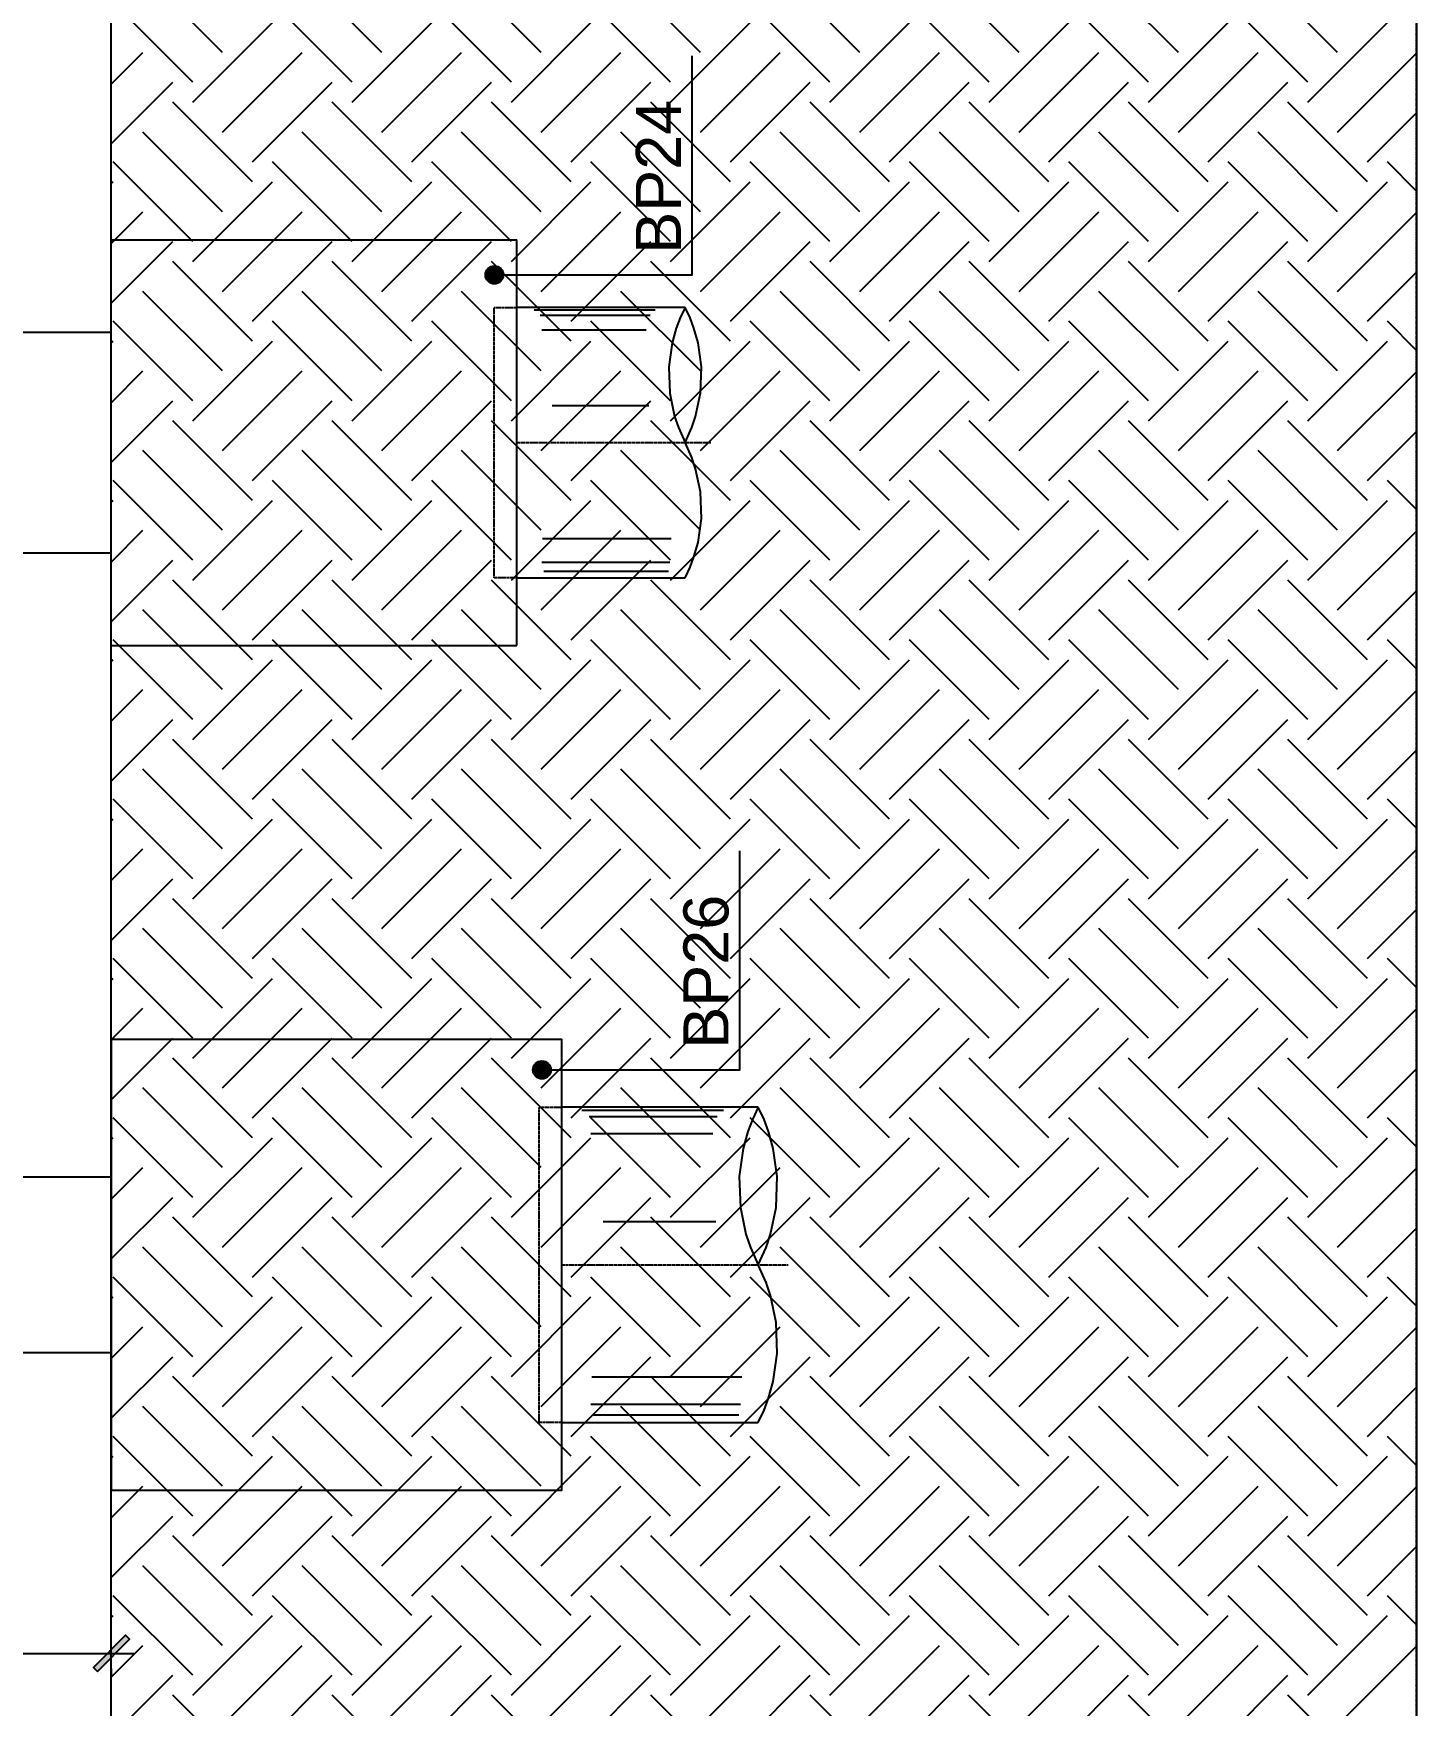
# Model space of a CAD drawing. Extents: x -1789 to 4156, y -3064 to 1391.
# Drawn here: x 1839.7 to 2146.7, y -366 to 5.1 of the extents above; entities that cross this region are included whole.
import ezdxf

# ---------------------------------------------------------------- set-up
doc = ezdxf.new("R2010")
doc.units = 0
doc.linetypes.add('ESTILO_TQS_0003', pattern=[0.92, 0.3, -0.15, 0.02, -0.15, 0.3])
doc.linetypes.add('ESTILO_TQS_0005', pattern=[0.4, 0.3, -0.1])
for name, color, linetype in [('1', 1, 'CONTINUOUS'), ('13', 35, 'CONTINUOUS'), ('2', 2, 'CONTINUOUS'), ('3', 3, 'CONTINUOUS')]:
    doc.layers.add(name, color=color, linetype=linetype)
doc.styles.add('TQS_ARIAL', font='arial.ttf')

msp = doc.modelspace()

# ---------------------------------------------------------------- linework, layer by layer
at = {"layer": '1', "linetype": 'Continuous'}
for p, q in [((1984.3047, -55.7196), (1946.93695, -55.7196)), ((1977.6873, -56.35385), (1950.7697, -56.35385)), ((1976.5188, -57.5479), (1952.1644, -57.5479)), ((1975.6425, -60.77965), (1952.47435, -60.77965)), ((1976.2267, -77.55545), (1954.79885, -77.5555)), ((1981.1925, -107.0767), (1952.6293, -107.07665)), ((1980.9004, -112.2981), (1952.47435, -112.2981)), ((1980.60825, -114.30635), (1952.93915, -114.30635)), ((1946.93695, -115.7196), (1984.3047, -115.7196)), ((2000.53265, -233.2196), (1956.93695, -233.2196)), ((1992.81235, -233.95955), (1961.4085, -233.95955)), ((1991.4491, -235.35265), (1963.03565, -235.35265)), ((1990.42675, -239.12295), (1963.39725, -239.12295)), ((1991.10835, -258.69475), (1966.10915, -258.69485)), ((1996.90175, -293.13625), (1963.578, -293.13615)), ((1996.56095, -299.22785), (1963.39725, -299.22785)), ((1956.93695, -303.2196), (2000.53265, -303.2196)), ((1996.22015, -301.5708), (1963.93955, -301.5708)), ((1771.93695, -354.4696), (1861.93695, -354.4696)), ((1856.93695, -357.79025), (1856.93695, -359.4696))]:
    msp.add_line(p, q, dxfattribs=at)
at = {"layer": '1', "linetype": 'ESTILO_TQS_0005'}
for p, q in [((1946.93695, -85.7196), (1990.01115, -85.7196)), ((1956.93695, -268.2196), (2007.1902, -268.2196))]:
    msp.add_line(p, q, dxfattribs=at)
at = {"layer": '1', "linetype": 'Continuous'}
for points in [[(1941.9725, -48.5056), (1985.88935, -48.5056), (1985.88935, 0.1225)], [(1984.30475, -55.7196), (1983.20405, -58.0664), (1982.3375, -60.3608), (1981.4436, -63.55945), (1980.69825, -68.89785), (1980.9001, -74.7705), (1981.9662, -79.89685), (1982.8065, -82.38445), (1984.30475, -85.7196)], [(1984.30465, -85.7196), (1985.80285, -82.38445), (1986.6432, -79.89685), (1987.7093, -74.7705), (1987.9111, -68.89785), (1987.1658, -63.55945), (1986.27185, -60.3608), (1985.40535, -58.0664), (1984.30465, -55.7196)], [(1984.3047, -115.7196), (1985.40535, -113.37285), (1986.2719, -111.0784), (1987.1658, -107.87975), (1987.91115, -102.5414), (1987.70935, -96.6687), (1986.64325, -91.54245), (1985.80285, -89.0548), (1984.3047, -85.71965)], [(1952.5164, -224.9393), (1996.43325, -224.9393), (1996.43325, -176.31125)], [(2000.5327, -233.2196), (1999.24855, -235.9575), (1998.2376, -238.6343), (1997.1947, -242.36605), (1996.32515, -248.59425), (1996.56065, -255.44565), (1997.8044, -261.42635), (1998.78475, -264.32855), (2000.5327, -268.2196)], [(2000.5326, -268.2196), (2002.28055, -264.32855), (2003.2609, -261.42635), (2004.5047, -255.44565), (2004.74015, -248.59425), (2003.8706, -242.36605), (2002.82765, -238.6343), (2001.81675, -235.9575), (2000.5326, -233.2196)], [(2000.53265, -303.2196), (2001.81675, -300.48175), (2002.82775, -297.8049), (2003.8706, -294.0731), (2004.7402, -287.845), (2004.5048, -280.99355), (2003.26095, -275.0129), (2002.28055, -272.1107), (2000.53265, -268.21965)], [(1853.8428, -358.44765), (1860.9881, -351.30235), (1860.1042, -350.41845), (1852.95895, -357.56375), (1853.8428, -358.44765)]]:
    msp.add_lwpolyline(points, dxfattribs=at)
at = {"layer": '1', "linetype": 'ESTILO_TQS_0005'}
for points in [[(1946.93695, -115.7196), (1941.93695, -115.7196), (1941.93695, -55.7196), (1946.93695, -55.7196)], [(1956.93695, -303.2196), (1951.93695, -303.2196), (1951.93695, -233.2196), (1956.93695, -233.2196)]]:
    msp.add_lwpolyline(points, dxfattribs=at)
at = {"layer": '1', "linetype": 'Continuous'}
for centre in [(1941.9725, -48.5056), (1952.5164, -224.9393)]:
    msp.add_circle(centre, 2, dxfattribs=at)
for points in [[(1943.9725, -48.5056), (1940.9725, -46.77355), (1940.0931, -47.82155)], [(1943.9725, -48.5056), (1940.0931, -47.82155), (1940.0931, -49.18965)], [(1943.9725, -48.5056), (1942.3198, -46.536), (1940.9725, -46.77355)], [(1943.9725, -48.5056), (1943.5046, -47.22), (1942.3198, -46.536)], [(1943.9725, -48.5056), (1940.0931, -49.18965), (1940.9725, -50.23765)], [(1943.9725, -48.5056), (1940.9725, -50.23765), (1942.3198, -50.4752)], [(1943.9725, -48.5056), (1942.3198, -50.4752), (1943.5046, -49.79115)], [(1943.9725, -48.5056), (1943.5046, -49.79115), (1943.9725, -48.5056)], [(1954.5164, -224.9393), (1951.5164, -223.20725), (1950.637, -224.2553)], [(1954.5164, -224.9393), (1950.637, -224.2553), (1950.637, -225.62335)], [(1954.5164, -224.9393), (1950.637, -225.62335), (1951.5164, -226.67135)], [(1954.5164, -224.9393), (1952.86365, -222.9697), (1951.5164, -223.20725)], [(1954.5164, -224.9393), (1951.5164, -226.67135), (1952.86365, -226.90895)], [(1954.5164, -224.9393), (1954.04845, -223.65375), (1952.86365, -222.9697)], [(1954.5164, -224.9393), (1952.86365, -226.90895), (1954.04845, -226.2249)], [(1954.5164, -224.9393), (1954.04845, -226.2249), (1954.5164, -224.9393)], [(1853.8428, -358.44765), (1860.1042, -350.41845), (1852.95895, -357.56375)], [(1853.8428, -358.44765), (1860.9881, -351.30235), (1860.1042, -350.41845)], [(1853.8428, -358.44765), (1852.95895, -357.56375), (1853.8428, -358.44765)]]:
    msp.add_solid(points, dxfattribs=at)
at = {"layer": '13', "linetype": 'Continuous'}
for p, q in [((1881.64975, 0.87635), (1863.97205, 18.554)), ((1917.0051, 0.87635), (1899.3274, 18.554)), ((1952.3604, 0.87635), (1934.68275, 18.554)), ((1987.71575, 0.87635), (1970.0381, 18.554)), ((2023.0711, 0.87635), (2005.3934, 18.554)), ((2058.42645, 0.87635), (2040.74875, 18.554)), ((2093.78175, 0.87635), (2076.1041, 18.554)), ((2129.1371, 0.87635), (2111.45945, 18.554)), ((1875.0206, -5.75275), (1857.34295, 11.9249)), ((1910.37595, -5.75275), (1892.6983, 11.9249)), ((1945.7313, -5.75275), (1928.0536, 11.9249)), ((1981.08665, -5.75275), (1963.40895, 11.9249)), ((2016.44195, -5.75275), (1998.7643, 11.9249)), ((2051.7973, -5.75275), (2034.11965, 11.9249)), ((2087.15265, -5.75275), (2069.47495, 11.9249)), ((2122.508, -5.75275), (2104.8303, 11.9249)), ((1875.0206, -10.1722), (1892.6983, 7.5055)), ((1910.37595, -10.1722), (1928.0536, 7.5055)), ((1945.7313, -10.1722), (1963.40895, 7.5055)), ((1981.08665, -10.1722), (1998.7643, 7.5055)), ((2016.44195, -10.1722), (2034.11965, 7.5055)), ((2051.7973, -10.1722), (2069.47495, 7.5055)), ((2087.15265, -10.1722), (2104.8303, 7.5055)), ((2122.508, -10.1722), (2140.18565, 7.5055)), ((1856.93695, -6.15875), (1863.97205, 0.87635)), ((1881.64975, -16.8013), (1899.3274, 0.87635)), ((1917.0051, -16.8013), (1934.68275, 0.87635)), ((1952.3604, -16.8013), (1970.0381, 0.87635)), ((1987.71575, -16.8013), (2005.3934, 0.87635)), ((2023.0711, -16.8013), (2040.74875, 0.87635)), ((2058.42645, -16.8013), (2076.1041, 0.87635)), ((2093.78175, -16.8013), (2111.45945, 0.87635)), ((2129.1371, -16.8013), (2146.65185, 0.71345)), ((2146.65185, -3.38015), (2146.65185, -3.38015)), ((1856.93695, -19.417), (1870.6012, -5.75275)), ((1888.27885, -23.43045), (1905.95655, -5.75275)), ((1923.6342, -23.43045), (1941.31185, -5.75275)), ((1958.98955, -23.43045), (1976.6672, -5.75275)), ((1994.3449, -23.43045), (2012.02255, -5.75275)), ((2029.7002, -23.43045), (2047.3779, -5.75275)), ((2065.05555, -23.43045), (2082.73325, -5.75275)), ((2100.4109, -23.43045), (2118.08855, -5.75275)), ((1888.27885, -27.84985), (1870.6012, -10.1722)), ((1923.6342, -27.84985), (1905.95655, -10.1722)), ((1958.98955, -27.84985), (1941.31185, -10.1722)), ((1994.3449, -27.84985), (1976.6672, -10.1722)), ((2029.7002, -27.84985), (2012.02255, -10.1722)), ((2065.05555, -27.84985), (2047.3779, -10.1722)), ((2100.4109, -27.84985), (2082.73325, -10.1722)), ((2135.76625, -27.84985), (2118.08855, -10.1722)), ((2135.76625, -23.43045), (2146.65185, -12.5448)), ((1881.64975, -34.479), (1863.97205, -16.8013)), ((1917.0051, -34.479), (1899.3274, -16.8013)), ((1952.3604, -34.479), (1934.68275, -16.8013)), ((1987.71575, -34.479), (1970.0381, -16.8013)), ((2023.0711, -34.479), (2005.3934, -16.8013)), ((2058.42645, -34.479), (2040.74875, -16.8013)), ((2093.78175, -34.479), (2076.1041, -16.8013)), ((2129.1371, -34.479), (2111.45945, -16.8013)), ((2146.65185, -16.6384), (2146.65185, -16.6384)), ((1875.0206, -41.1081), (1857.34295, -23.43045)), ((1910.37595, -41.1081), (1892.6983, -23.43045)), ((1945.7313, -41.1081), (1928.0536, -23.43045)), ((1981.08665, -41.1081), (1963.40895, -23.43045)), ((2016.44195, -41.1081), (1998.7643, -23.43045)), ((2051.7973, -41.1081), (2034.11965, -23.43045)), ((2087.15265, -41.1081), (2069.47495, -23.43045)), ((2122.508, -41.1081), (2104.8303, -23.43045)), ((2146.65185, -29.89665), (2140.18565, -23.43045)), ((1856.93695, -28.25585), (1857.34295, -27.84985)), ((1875.0206, -45.52755), (1892.6983, -27.84985)), ((1910.37595, -45.52755), (1928.0536, -27.84985)), ((1945.7313, -45.52755), (1963.40895, -27.84985)), ((1981.08665, -45.52755), (1998.7643, -27.84985)), ((2016.44195, -45.52755), (2034.11965, -27.84985)), ((2051.7973, -45.52755), (2069.47495, -27.84985)), ((2087.15265, -45.52755), (2104.8303, -27.84985)), ((2122.508, -45.52755), (2140.18565, -27.84985)), ((1856.93695, -41.5141), (1863.97205, -34.479)), ((1881.64975, -52.15665), (1899.3274, -34.479)), ((1917.0051, -52.15665), (1934.68275, -34.479)), ((1952.3604, -52.15665), (1970.0381, -34.479)), ((1987.71575, -52.15665), (2005.3934, -34.479)), ((2023.0711, -52.15665), (2040.74875, -34.479)), ((2058.42645, -52.15665), (2076.1041, -34.479)), ((2093.78175, -52.15665), (2111.45945, -34.479)), ((2129.1371, -52.15665), (2146.65185, -34.6419)), ((2146.65185, -38.7355), (2146.65185, -38.7355)), ((1856.93695, -54.77235), (1870.6012, -41.1081)), ((1888.27885, -58.7858), (1905.95655, -41.1081)), ((1923.6342, -58.7858), (1941.31185, -41.1081)), ((1958.98955, -58.7858), (1976.6672, -41.1081)), ((1994.3449, -58.7858), (2012.02255, -41.1081)), ((2029.7002, -58.7858), (2047.3779, -41.1081)), ((2065.05555, -58.7858), (2082.73325, -41.1081)), ((2100.4109, -58.7858), (2118.08855, -41.1081)), ((1888.27885, -63.2052), (1870.6012, -45.52755)), ((1923.6342, -63.2052), (1905.95655, -45.52755)), ((1958.98955, -63.2052), (1941.31185, -45.52755)), ((1994.3449, -63.2052), (1976.6672, -45.52755)), ((2029.7002, -63.2052), (2012.02255, -45.52755)), ((2065.05555, -63.2052), (2047.3779, -45.52755)), ((2100.4109, -63.2052), (2082.73325, -45.52755)), ((2135.76625, -63.2052), (2118.08855, -45.52755)), ((2135.76625, -58.7858), (2146.65185, -47.90015)), ((1881.64975, -69.8343), (1863.97205, -52.15665)), ((1917.0051, -69.8343), (1899.3274, -52.15665)), ((1952.3604, -69.8343), (1934.68275, -52.15665)), ((1987.71575, -69.8343), (1970.0381, -52.15665)), ((2023.0711, -69.8343), (2005.3934, -52.15665)), ((2058.42645, -69.8343), (2040.74875, -52.15665)), ((2093.78175, -69.8343), (2076.1041, -52.15665)), ((2129.1371, -69.8343), (2111.45945, -52.15665)), ((2146.65185, -51.99375), (2146.65185, -51.99375)), ((1875.0206, -76.46345), (1857.34295, -58.7858)), ((1910.37595, -76.46345), (1892.6983, -58.7858)), ((1945.7313, -76.46345), (1928.0536, -58.7858)), ((1981.08665, -76.46345), (1963.40895, -58.7858)), ((2016.44195, -76.46345), (1998.7643, -58.7858)), ((2051.7973, -76.46345), (2034.11965, -58.7858)), ((2087.15265, -76.46345), (2069.47495, -58.7858)), ((2122.508, -76.46345), (2104.8303, -58.7858)), ((2146.65185, -65.252), (2140.18565, -58.7858)), ((1856.93695, -63.61115), (1857.34295, -63.2052)), ((1875.0206, -80.88285), (1892.6983, -63.2052)), ((1910.37595, -80.88285), (1928.0536, -63.2052)), ((1945.7313, -80.88285), (1963.40895, -63.2052)), ((1981.08665, -80.88285), (1998.7643, -63.2052)), ((2016.44195, -80.88285), (2034.11965, -63.2052)), ((2051.7973, -80.88285), (2069.47495, -63.2052)), ((2087.15265, -80.88285), (2104.8303, -63.2052)), ((2122.508, -80.88285), (2140.18565, -63.2052)), ((1856.93695, -76.8694), (1863.97205, -69.8343)), ((1881.64975, -87.512), (1899.3274, -69.8343)), ((1917.0051, -87.512), (1934.68275, -69.8343)), ((1952.3604, -87.512), (1970.0381, -69.8343)), ((1987.71575, -87.512), (2005.3934, -69.8343)), ((2023.0711, -87.512), (2040.74875, -69.8343)), ((2058.42645, -87.512), (2076.1041, -69.8343)), ((2093.78175, -87.512), (2111.45945, -69.8343)), ((2129.1371, -87.512), (2146.65185, -69.99725)), ((2146.65185, -74.0908), (2146.65185, -74.0908)), ((1856.93695, -90.12765), (1870.6012, -76.46345)), ((1888.27885, -94.1411), (1905.95655, -76.46345)), ((1923.6342, -94.1411), (1941.31185, -76.46345)), ((1958.98955, -94.1411), (1976.6672, -76.46345)), ((1994.3449, -94.1411), (2012.02255, -76.46345)), ((2029.7002, -94.1411), (2047.3779, -76.46345)), ((2065.05555, -94.1411), (2082.73325, -76.46345)), ((2100.4109, -94.1411), (2118.08855, -76.46345)), ((1888.27885, -98.56055), (1870.6012, -80.88285)), ((1923.6342, -98.56055), (1905.95655, -80.88285)), ((1958.98955, -98.56055), (1941.31185, -80.88285)), ((1994.3449, -98.56055), (1976.6672, -80.88285)), ((2029.7002, -98.56055), (2012.02255, -80.88285)), ((2065.05555, -98.56055), (2047.3779, -80.88285)), ((2100.4109, -98.56055), (2082.73325, -80.88285)), ((2135.76625, -98.56055), (2118.08855, -80.88285)), ((2135.76625, -94.1411), (2146.65185, -83.2555)), ((1881.64975, -105.18965), (1863.97205, -87.512)), ((1917.0051, -105.18965), (1899.3274, -87.512)), ((1952.3604, -105.18965), (1934.68275, -87.512)), ((1987.71575, -105.18965), (1970.0381, -87.512)), ((2023.0711, -105.18965), (2005.3934, -87.512)), ((2058.42645, -105.18965), (2040.74875, -87.512)), ((2093.78175, -105.18965), (2076.1041, -87.512)), ((2129.1371, -105.18965), (2111.45945, -87.512)), ((2146.65185, -87.34905), (2146.65185, -87.34905)), ((1875.0206, -111.8188), (1857.34295, -94.1411)), ((1910.37595, -111.8188), (1892.6983, -94.1411)), ((1945.7313, -111.8188), (1928.0536, -94.1411)), ((1981.08665, -111.8188), (1963.40895, -94.1411)), ((2016.44195, -111.8188), (1998.7643, -94.1411)), ((2051.7973, -111.8188), (2034.11965, -94.1411)), ((2087.15265, -111.8188), (2069.47495, -94.1411)), ((2122.508, -111.8188), (2104.8303, -94.1411)), ((2146.65185, -100.6073), (2140.18565, -94.1411)), ((1856.93695, -98.9665), (1857.34295, -98.56055)), ((1875.0206, -116.2382), (1892.6983, -98.56055)), ((1910.37595, -116.2382), (1928.0536, -98.56055)), ((1945.7313, -116.2382), (1963.40895, -98.56055)), ((1981.08665, -116.2382), (1998.7643, -98.56055)), ((2016.44195, -116.2382), (2034.11965, -98.56055)), ((2051.7973, -116.2382), (2069.47495, -98.56055)), ((2087.15265, -116.2382), (2104.8303, -98.56055)), ((2122.508, -116.2382), (2140.18565, -98.56055)), ((1856.93695, -112.22475), (1863.97205, -105.18965)), ((1881.64975, -122.86735), (1899.3274, -105.18965)), ((1917.0051, -122.86735), (1934.68275, -105.18965)), ((1952.3604, -122.86735), (1970.0381, -105.18965)), ((1987.71575, -122.86735), (2005.3934, -105.18965)), ((2023.0711, -122.86735), (2040.74875, -105.18965)), ((2058.42645, -122.86735), (2076.1041, -105.18965)), ((2093.78175, -122.86735), (2111.45945, -105.18965)), ((2129.1371, -122.86735), (2146.65185, -105.3526)), ((2146.65185, -109.44615), (2146.65185, -109.44615)), ((1856.93695, -125.483), (1870.6012, -111.8188)), ((1888.27885, -129.49645), (1905.95655, -111.8188)), ((1923.6342, -129.49645), (1941.31185, -111.8188)), ((1958.98955, -129.49645), (1976.6672, -111.8188)), ((1994.3449, -129.49645), (2012.02255, -111.8188)), ((2029.7002, -129.49645), (2047.3779, -111.8188)), ((2065.05555, -129.49645), (2082.73325, -111.8188)), ((2100.4109, -129.49645), (2118.08855, -111.8188)), ((1888.27885, -133.9159), (1870.6012, -116.2382)), ((1923.6342, -133.9159), (1905.95655, -116.2382)), ((1958.98955, -133.9159), (1941.31185, -116.2382)), ((1994.3449, -133.9159), (1976.6672, -116.2382)), ((2029.7002, -133.9159), (2012.02255, -116.2382)), ((2065.05555, -133.9159), (2047.3779, -116.2382)), ((2100.4109, -133.9159), (2082.73325, -116.2382)), ((2135.76625, -133.9159), (2118.08855, -116.2382)), ((2135.76625, -129.49645), (2146.65185, -118.61085)), ((1881.64975, -140.545), (1863.97205, -122.86735)), ((1917.0051, -140.545), (1899.3274, -122.86735)), ((1952.3604, -140.545), (1934.68275, -122.86735)), ((1987.71575, -140.545), (1970.0381, -122.86735)), ((2023.0711, -140.545), (2005.3934, -122.86735)), ((2058.42645, -140.545), (2040.74875, -122.86735)), ((2093.78175, -140.545), (2076.1041, -122.86735)), ((2129.1371, -140.545), (2111.45945, -122.86735)), ((2146.65185, -122.7044), (2146.65185, -122.7044)), ((1875.0206, -147.17415), (1857.34295, -129.49645)), ((1910.37595, -147.17415), (1892.6983, -129.49645)), ((1945.7313, -147.17415), (1928.0536, -129.49645)), ((1981.08665, -147.17415), (1963.40895, -129.49645)), ((2016.44195, -147.17415), (1998.7643, -129.49645)), ((2051.7973, -147.17415), (2034.11965, -129.49645)), ((2087.15265, -147.17415), (2069.47495, -129.49645)), ((2122.508, -147.17415), (2104.8303, -129.49645)), ((2146.65185, -135.96265), (2140.18565, -129.49645)), ((1856.93695, -134.32185), (1857.34295, -133.9159)), ((1875.0206, -151.59355), (1892.6983, -133.9159)), ((1910.37595, -151.59355), (1928.0536, -133.9159)), ((1945.7313, -151.59355), (1963.40895, -133.9159)), ((1981.08665, -151.59355), (1998.7643, -133.9159)), ((2016.44195, -151.59355), (2034.11965, -133.9159)), ((2051.7973, -151.59355), (2069.47495, -133.9159)), ((2087.15265, -151.59355), (2104.8303, -133.9159)), ((2122.508, -151.59355), (2140.18565, -133.9159)), ((1856.93695, -147.5801), (1863.97205, -140.545)), ((1881.64975, -158.22265), (1899.3274, -140.545)), ((1917.0051, -158.22265), (1934.68275, -140.545)), ((1952.3604, -158.22265), (1970.0381, -140.545)), ((1987.71575, -158.22265), (2005.3934, -140.545)), ((2023.0711, -158.22265), (2040.74875, -140.545)), ((2058.42645, -158.22265), (2076.1041, -140.545)), ((2093.78175, -158.22265), (2111.45945, -140.545)), ((2129.1371, -158.22265), (2146.65185, -140.7079)), ((1856.93695, -160.83835), (1870.6012, -147.17415)), ((1888.27885, -164.8518), (1905.95655, -147.17415)), ((1923.6342, -164.8518), (1941.31185, -147.17415)), ((1958.98955, -164.8518), (1976.6672, -147.17415)), ((1994.3449, -164.8518), (2012.02255, -147.17415)), ((2029.7002, -164.8518), (2047.3779, -147.17415)), ((2065.05555, -164.8518), (2082.73325, -147.17415)), ((2100.4109, -164.8518), (2118.08855, -147.17415)), ((2146.65185, -144.8015), (2146.65185, -144.8015)), ((1888.27885, -169.2712), (1870.6012, -151.59355)), ((1923.6342, -169.2712), (1905.95655, -151.59355)), ((1958.98955, -169.2712), (1941.31185, -151.59355)), ((1994.3449, -169.2712), (1976.6672, -151.59355)), ((2029.7002, -169.2712), (2012.02255, -151.59355)), ((2065.05555, -169.2712), (2047.3779, -151.59355)), ((2100.4109, -169.2712), (2082.73325, -151.59355)), ((2135.76625, -169.2712), (2118.08855, -151.59355)), ((2135.76625, -164.8518), (2146.65185, -153.9662)), ((1881.64975, -175.90035), (1863.97205, -158.22265)), ((1917.0051, -175.90035), (1899.3274, -158.22265)), ((1952.3604, -175.90035), (1934.68275, -158.22265)), ((1987.71575, -175.90035), (1970.0381, -158.22265)), ((2023.0711, -175.90035), (2005.3934, -158.22265)), ((2058.42645, -175.90035), (2040.74875, -158.22265)), ((2093.78175, -175.90035), (2076.1041, -158.22265)), ((2129.1371, -175.90035), (2111.45945, -158.22265)), ((2146.65185, -158.05975), (2146.65185, -158.05975)), ((1875.0206, -182.52945), (1857.34295, -164.8518)), ((1910.37595, -182.52945), (1892.6983, -164.8518)), ((1945.7313, -182.52945), (1928.0536, -164.8518)), ((1981.08665, -182.52945), (1963.40895, -164.8518)), ((2016.44195, -182.52945), (1998.7643, -164.8518)), ((2051.7973, -182.52945), (2034.11965, -164.8518)), ((2087.15265, -182.52945), (2069.47495, -164.8518)), ((2122.508, -182.52945), (2104.8303, -164.8518)), ((2146.65185, -171.318), (2140.18565, -164.8518)), ((1856.93695, -169.6772), (1857.34295, -169.2712)), ((1875.0206, -186.9489), (1892.6983, -169.2712)), ((1910.37595, -186.9489), (1928.0536, -169.2712)), ((1945.7313, -186.9489), (1963.40895, -169.2712)), ((1981.08665, -186.9489), (1998.7643, -169.2712)), ((2016.44195, -186.9489), (2034.11965, -169.2712)), ((2051.7973, -186.9489), (2069.47495, -169.2712)), ((2087.15265, -186.9489), (2104.8303, -169.2712)), ((2122.508, -186.9489), (2140.18565, -169.2712)), ((1856.93695, -182.93545), (1863.97205, -175.90035)), ((1881.64975, -193.578), (1899.3274, -175.90035)), ((1917.0051, -193.578), (1934.68275, -175.90035)), ((1952.3604, -193.578), (1970.0381, -175.90035)), ((1987.71575, -193.578), (2005.3934, -175.90035)), ((2023.0711, -193.578), (2040.74875, -175.90035)), ((2058.42645, -193.578), (2076.1041, -175.90035)), ((2093.78175, -193.578), (2111.45945, -175.90035)), ((2129.1371, -193.578), (2146.65185, -176.06325)), ((2146.65185, -180.15685), (2146.65185, -180.15685)), ((1856.93695, -196.1937), (1870.6012, -182.52945)), ((1888.27885, -200.20715), (1905.95655, -182.52945)), ((1923.6342, -200.20715), (1941.31185, -182.52945)), ((1958.98955, -200.20715), (1976.6672, -182.52945)), ((1994.3449, -200.20715), (2012.02255, -182.52945)), ((2029.7002, -200.20715), (2047.3779, -182.52945)), ((2065.05555, -200.20715), (2082.73325, -182.52945)), ((2100.4109, -200.20715), (2118.08855, -182.52945)), ((1888.27885, -204.62655), (1870.6012, -186.9489)), ((1923.6342, -204.62655), (1905.95655, -186.9489)), ((1958.98955, -204.62655), (1941.31185, -186.9489)), ((1994.3449, -204.62655), (1976.6672, -186.9489)), ((2029.7002, -204.62655), (2012.02255, -186.9489)), ((2065.05555, -204.62655), (2047.3779, -186.9489)), ((2100.4109, -204.62655), (2082.73325, -186.9489)), ((2135.76625, -204.62655), (2118.08855, -186.9489)), ((2135.76625, -200.20715), (2146.65185, -189.3215)), ((1881.64975, -211.2557), (1863.97205, -193.578)), ((1917.0051, -211.2557), (1899.3274, -193.578)), ((1952.3604, -211.2557), (1934.68275, -193.578)), ((1987.71575, -211.2557), (1970.0381, -193.578)), ((2023.0711, -211.2557), (2005.3934, -193.578)), ((2058.42645, -211.2557), (2040.74875, -193.578)), ((2093.78175, -211.2557), (2076.1041, -193.578)), ((2129.1371, -211.2557), (2111.45945, -193.578)), ((2146.65185, -193.4151), (2146.65185, -193.4151)), ((1875.0206, -217.8848), (1857.34295, -200.20715)), ((1910.37595, -217.8848), (1892.6983, -200.20715)), ((1945.7313, -217.8848), (1928.0536, -200.20715)), ((1981.08665, -217.8848), (1963.40895, -200.20715)), ((2016.44195, -217.8848), (1998.7643, -200.20715)), ((2051.7973, -217.8848), (2034.11965, -200.20715)), ((2087.15265, -217.8848), (2069.47495, -200.20715)), ((2122.508, -217.8848), (2104.8303, -200.20715)), ((2146.65185, -206.67335), (2140.18565, -200.20715)), ((1856.93695, -205.03255), (1857.34295, -204.62655)), ((1875.0206, -222.3042), (1892.6983, -204.62655)), ((1910.37595, -222.3042), (1928.0536, -204.62655)), ((1945.7313, -222.3042), (1963.40895, -204.62655)), ((1981.08665, -222.3042), (1998.7643, -204.62655)), ((2016.44195, -222.3042), (2034.11965, -204.62655)), ((2051.7973, -222.3042), (2069.47495, -204.62655)), ((2087.15265, -222.3042), (2104.8303, -204.62655)), ((2122.508, -222.3042), (2140.18565, -204.62655)), ((1856.93695, -218.2908), (1863.97205, -211.2557)), ((1881.64975, -228.93335), (1899.3274, -211.2557)), ((1917.0051, -228.93335), (1934.68275, -211.2557)), ((1952.3604, -228.93335), (1970.0381, -211.2557)), ((1987.71575, -228.93335), (2005.3934, -211.2557)), ((2023.0711, -228.93335), (2040.74875, -211.2557)), ((2058.42645, -228.93335), (2076.1041, -211.2557)), ((2093.78175, -228.93335), (2111.45945, -211.2557)), ((2129.1371, -228.93335), (2146.65185, -211.4186)), ((1856.93695, -231.54905), (1870.6012, -217.8848)), ((1888.27885, -235.5625), (1905.95655, -217.8848)), ((1923.6342, -235.5625), (1941.31185, -217.8848)), ((1958.98955, -235.5625), (1976.6672, -217.8848)), ((1994.3449, -235.5625), (2012.02255, -217.8848)), ((2029.7002, -235.5625), (2047.3779, -217.8848)), ((2065.05555, -235.5625), (2082.73325, -217.8848)), ((2100.4109, -235.5625), (2118.08855, -217.8848)), ((2146.65185, -215.5122), (2146.65185, -215.5122)), ((1888.27885, -239.9819), (1870.6012, -222.3042)), ((1923.6342, -239.9819), (1905.95655, -222.3042)), ((1958.98955, -239.9819), (1941.31185, -222.3042)), ((1994.3449, -239.9819), (1976.6672, -222.3042)), ((2029.7002, -239.9819), (2012.02255, -222.3042)), ((2065.05555, -239.9819), (2047.3779, -222.3042)), ((2100.4109, -239.9819), (2082.73325, -222.3042)), ((2135.76625, -239.9819), (2118.08855, -222.3042)), ((2135.76625, -235.5625), (2146.65185, -224.67685)), ((1881.64975, -246.611), (1863.97205, -228.93335)), ((1917.0051, -246.611), (1899.3274, -228.93335)), ((1952.3604, -246.611), (1934.68275, -228.93335)), ((1987.71575, -246.611), (1970.0381, -228.93335)), ((2023.0711, -246.611), (2005.3934, -228.93335)), ((2058.42645, -246.611), (2040.74875, -228.93335)), ((2093.78175, -246.611), (2076.1041, -228.93335)), ((2129.1371, -246.611), (2111.45945, -228.93335)), ((2146.65185, -228.77045), (2146.65185, -228.77045)), ((1875.0206, -253.24015), (1857.34295, -235.5625)), ((1910.37595, -253.24015), (1892.6983, -235.5625)), ((1945.7313, -253.24015), (1928.0536, -235.5625)), ((1981.08665, -253.24015), (1963.40895, -235.5625)), ((2016.44195, -253.24015), (1998.7643, -235.5625)), ((2051.7973, -253.24015), (2034.11965, -235.5625)), ((2087.15265, -253.24015), (2069.47495, -235.5625)), ((2122.508, -253.24015), (2104.8303, -235.5625)), ((2146.65185, -242.0287), (2140.18565, -235.5625)), ((1856.93695, -240.38785), (1857.34295, -239.9819)), ((1875.0206, -257.65955), (1892.6983, -239.9819)), ((1910.37595, -257.65955), (1928.0536, -239.9819)), ((1945.7313, -257.65955), (1963.40895, -239.9819)), ((1981.08665, -257.65955), (1998.7643, -239.9819)), ((2016.44195, -257.65955), (2034.11965, -239.9819)), ((2051.7973, -257.65955), (2069.47495, -239.9819)), ((2087.15265, -257.65955), (2104.8303, -239.9819)), ((2122.508, -257.65955), (2140.18565, -239.9819)), ((1856.93695, -253.6461), (1863.97205, -246.611)), ((1881.64975, -264.2887), (1899.3274, -246.611)), ((1917.0051, -264.2887), (1934.68275, -246.611)), ((1952.3604, -264.2887), (1970.0381, -246.611)), ((1987.71575, -264.2887), (2005.3934, -246.611)), ((2023.0711, -264.2887), (2040.74875, -246.611)), ((2058.42645, -264.2887), (2076.1041, -246.611)), ((2093.78175, -264.2887), (2111.45945, -246.611)), ((2129.1371, -264.2887), (2146.65185, -246.77395)), ((2146.65185, -250.8675), (2146.65185, -250.8675)), ((1856.93695, -266.90435), (1870.6012, -253.24015)), ((1888.27885, -270.9178), (1905.95655, -253.24015)), ((1923.6342, -270.9178), (1941.31185, -253.24015)), ((1958.98955, -270.9178), (1976.6672, -253.24015)), ((1994.3449, -270.9178), (2012.02255, -253.24015)), ((2029.7002, -270.9178), (2047.3779, -253.24015)), ((2065.05555, -270.9178), (2082.73325, -253.24015)), ((2100.4109, -270.9178), (2118.08855, -253.24015)), ((1888.27885, -275.33725), (1870.6012, -257.65955)), ((1923.6342, -275.33725), (1905.95655, -257.65955)), ((1958.98955, -275.33725), (1941.31185, -257.65955)), ((1994.3449, -275.33725), (1976.6672, -257.65955)), ((2029.7002, -275.33725), (2012.02255, -257.65955)), ((2065.05555, -275.33725), (2047.3779, -257.65955)), ((2100.4109, -275.33725), (2082.73325, -257.65955)), ((2135.76625, -275.33725), (2118.08855, -257.65955)), ((2135.76625, -270.9178), (2146.65185, -260.0322)), ((1881.64975, -281.96635), (1863.97205, -264.2887)), ((1917.0051, -281.96635), (1899.3274, -264.2887)), ((1952.3604, -281.96635), (1934.68275, -264.2887)), ((1987.71575, -281.96635), (1970.0381, -264.2887)), ((2023.0711, -281.96635), (2005.3934, -264.2887)), ((2058.42645, -281.96635), (2040.74875, -264.2887)), ((2093.78175, -281.96635), (2076.1041, -264.2887)), ((2129.1371, -281.96635), (2111.45945, -264.2887)), ((2146.65185, -264.12575), (2146.65185, -264.12575)), ((1875.0206, -288.5955), (1857.34295, -270.9178)), ((1910.37595, -288.5955), (1892.6983, -270.9178)), ((1945.7313, -288.5955), (1928.0536, -270.9178)), ((1981.08665, -288.5955), (1963.40895, -270.9178)), ((2016.44195, -288.5955), (1998.7643, -270.9178)), ((2051.7973, -288.5955), (2034.11965, -270.9178)), ((2087.15265, -288.5955), (2069.47495, -270.9178)), ((2122.508, -288.5955), (2104.8303, -270.9178)), ((2146.65185, -277.384), (2140.18565, -270.9178)), ((1856.93695, -275.7432), (1857.34295, -275.33725)), ((1875.0206, -293.0149), (1892.6983, -275.33725)), ((1910.37595, -293.0149), (1928.0536, -275.33725)), ((1945.7313, -293.0149), (1963.40895, -275.33725)), ((1981.08665, -293.0149), (1998.7643, -275.33725)), ((2016.44195, -293.0149), (2034.11965, -275.33725)), ((2051.7973, -293.0149), (2069.47495, -275.33725)), ((2087.15265, -293.0149), (2104.8303, -275.33725)), ((2122.508, -293.0149), (2140.18565, -275.33725)), ((1856.93695, -289.00145), (1863.97205, -281.96635)), ((1881.64975, -299.64405), (1899.3274, -281.96635)), ((1917.0051, -299.64405), (1934.68275, -281.96635)), ((1952.3604, -299.64405), (1970.0381, -281.96635)), ((1987.71575, -299.64405), (2005.3934, -281.96635)), ((2023.0711, -299.64405), (2040.74875, -281.96635)), ((2058.42645, -299.64405), (2076.1041, -281.96635)), ((2093.78175, -299.64405), (2111.45945, -281.96635)), ((2129.1371, -299.64405), (2146.65185, -282.1293)), ((1856.93695, -302.2597), (1870.6012, -288.5955)), ((1888.27885, -306.27315), (1905.95655, -288.5955)), ((1923.6342, -306.27315), (1941.31185, -288.5955)), ((1958.98955, -306.27315), (1976.6672, -288.5955)), ((1994.3449, -306.27315), (2012.02255, -288.5955)), ((2029.7002, -306.27315), (2047.3779, -288.5955)), ((2065.05555, -306.27315), (2082.73325, -288.5955)), ((2100.4109, -306.27315), (2118.08855, -288.5955)), ((2146.65185, -286.22285), (2146.65185, -286.22285)), ((1888.27885, -310.69255), (1870.6012, -293.0149)), ((1923.6342, -310.69255), (1905.95655, -293.0149)), ((1958.98955, -310.69255), (1941.31185, -293.0149)), ((1994.3449, -310.69255), (1976.6672, -293.0149)), ((2029.7002, -310.69255), (2012.02255, -293.0149)), ((2065.05555, -310.69255), (2047.3779, -293.0149)), ((2100.4109, -310.69255), (2082.73325, -293.0149)), ((2135.76625, -310.69255), (2118.08855, -293.0149)), ((2135.76625, -306.27315), (2146.65185, -295.38755)), ((1881.64975, -317.3217), (1863.97205, -299.64405)), ((1917.0051, -317.3217), (1899.3274, -299.64405)), ((1952.3604, -317.3217), (1934.68275, -299.64405)), ((1987.71575, -317.3217), (1970.0381, -299.64405)), ((2023.0711, -317.3217), (2005.3934, -299.64405)), ((2058.42645, -317.3217), (2040.74875, -299.64405)), ((2093.78175, -317.3217), (2076.1041, -299.64405)), ((2129.1371, -317.3217), (2111.45945, -299.64405)), ((2146.65185, -299.4811), (2146.65185, -299.4811)), ((1875.0206, -323.9508), (1857.34295, -306.27315)), ((1910.37595, -323.9508), (1892.6983, -306.27315)), ((1945.7313, -323.9508), (1928.0536, -306.27315)), ((1981.08665, -323.9508), (1963.40895, -306.27315)), ((2016.44195, -323.9508), (1998.7643, -306.27315)), ((2051.7973, -323.9508), (2034.11965, -306.27315)), ((2087.15265, -323.9508), (2069.47495, -306.27315)), ((2122.508, -323.9508), (2104.8303, -306.27315)), ((2146.65185, -312.73935), (2140.18565, -306.27315)), ((1856.93695, -311.09855), (1857.34295, -310.69255)), ((1875.0206, -328.37025), (1892.6983, -310.69255)), ((1910.37595, -328.37025), (1928.0536, -310.69255)), ((1945.7313, -328.37025), (1963.40895, -310.69255)), ((1981.08665, -328.37025), (1998.7643, -310.69255)), ((2016.44195, -328.37025), (2034.11965, -310.69255)), ((2051.7973, -328.37025), (2069.47495, -310.69255)), ((2087.15265, -328.37025), (2104.8303, -310.69255)), ((2122.508, -328.37025), (2140.18565, -310.69255)), ((1856.93695, -324.3568), (1863.97205, -317.3217)), ((1881.64975, -334.99935), (1899.3274, -317.3217)), ((1917.0051, -334.99935), (1934.68275, -317.3217)), ((1952.3604, -334.99935), (1970.0381, -317.3217)), ((1987.71575, -334.99935), (2005.3934, -317.3217)), ((2023.0711, -334.99935), (2040.74875, -317.3217)), ((2058.42645, -334.99935), (2076.1041, -317.3217)), ((2093.78175, -334.99935), (2111.45945, -317.3217)), ((2129.1371, -334.99935), (2146.65185, -317.4846)), ((2146.65185, -321.5782), (2146.65185, -321.5782)), ((1856.93695, -337.61505), (1870.6012, -323.9508)), ((1888.27885, -341.6285), (1905.95655, -323.9508)), ((1923.6342, -341.6285), (1941.31185, -323.9508)), ((1958.98955, -341.6285), (1976.6672, -323.9508)), ((1994.3449, -341.6285), (2012.02255, -323.9508)), ((2029.7002, -341.6285), (2047.3779, -323.9508)), ((2065.05555, -341.6285), (2082.73325, -323.9508)), ((2100.4109, -341.6285), (2118.08855, -323.9508)), ((1888.27885, -346.0479), (1870.6012, -328.37025)), ((1923.6342, -346.0479), (1905.95655, -328.37025)), ((1958.98955, -346.0479), (1941.31185, -328.37025)), ((1994.3449, -346.0479), (1976.6672, -328.37025)), ((2029.7002, -346.0479), (2012.02255, -328.37025)), ((2065.05555, -346.0479), (2047.3779, -328.37025)), ((2100.4109, -346.0479), (2082.73325, -328.37025)), ((2135.76625, -346.0479), (2118.08855, -328.37025)), ((2135.76625, -341.6285), (2146.65185, -330.74285)), ((1881.64975, -352.67705), (1863.97205, -334.99935)), ((1917.0051, -352.67705), (1899.3274, -334.99935)), ((1952.3604, -352.67705), (1934.68275, -334.99935)), ((1987.71575, -352.67705), (1970.0381, -334.99935)), ((2023.0711, -352.67705), (2005.3934, -334.99935)), ((2058.42645, -352.67705), (2040.74875, -334.99935)), ((2093.78175, -352.67705), (2076.1041, -334.99935)), ((2129.1371, -352.67705), (2111.45945, -334.99935)), ((2146.65185, -334.83645), (2146.65185, -334.83645)), ((1875.0206, -359.30615), (1857.34295, -341.6285)), ((1910.37595, -359.30615), (1892.6983, -341.6285)), ((1945.7313, -359.30615), (1928.0536, -341.6285)), ((1981.08665, -359.30615), (1963.40895, -341.6285)), ((2016.44195, -359.30615), (1998.7643, -341.6285)), ((2051.7973, -359.30615), (2034.11965, -341.6285)), ((2087.15265, -359.30615), (2069.47495, -341.6285)), ((2122.508, -359.30615), (2104.8303, -341.6285)), ((2146.65185, -348.0947), (2140.18565, -341.6285)), ((1856.93695, -346.4539), (1857.34295, -346.0479)), ((1875.0206, -363.7256), (1892.6983, -346.0479)), ((1910.37595, -363.7256), (1928.0536, -346.0479)), ((1945.7313, -363.7256), (1963.40895, -346.0479)), ((1981.08665, -363.7256), (1998.7643, -346.0479)), ((2016.44195, -363.7256), (2034.11965, -346.0479)), ((2051.7973, -363.7256), (2069.47495, -346.0479)), ((2087.15265, -363.7256), (2104.8303, -346.0479)), ((2122.508, -363.7256), (2140.18565, -346.0479)), ((1856.93695, -359.71215), (1863.97205, -352.67705)), ((1881.64975, -370.3547), (1899.3274, -352.67705)), ((1917.0051, -370.3547), (1934.68275, -352.67705)), ((1952.3604, -370.3547), (1970.0381, -352.67705)), ((1987.71575, -370.3547), (2005.3934, -352.67705)), ((2023.0711, -370.3547), (2040.74875, -352.67705)), ((2058.42645, -370.3547), (2076.1041, -352.67705)), ((2093.78175, -370.3547), (2111.45945, -352.67705)), ((2129.1371, -370.3547), (2146.65185, -352.83995)), ((1856.93695, -372.9704), (1870.6012, -359.30615)), ((1888.27885, -376.98385), (1905.95655, -359.30615)), ((1923.6342, -376.98385), (1941.31185, -359.30615)), ((1958.98955, -376.98385), (1976.6672, -359.30615)), ((1994.3449, -376.98385), (2012.02255, -359.30615)), ((2029.7002, -376.98385), (2047.3779, -359.30615)), ((2065.05555, -376.98385), (2082.73325, -359.30615)), ((2100.4109, -376.98385), (2118.08855, -359.30615)), ((2146.65185, -356.93355), (2146.65185, -356.93355)), ((1888.27885, -381.40325), (1870.6012, -363.7256)), ((1923.6342, -381.40325), (1905.95655, -363.7256)), ((1958.98955, -381.40325), (1941.31185, -363.7256)), ((1994.3449, -381.40325), (1976.6672, -363.7256)), ((2029.7002, -381.40325), (2012.02255, -363.7256)), ((2065.05555, -381.40325), (2047.3779, -363.7256)), ((2100.4109, -381.40325), (2082.73325, -363.7256)), ((2135.76625, -381.40325), (2118.08855, -363.7256))]:
    msp.add_line(p, q, dxfattribs=at)
msp.add_lwpolyline([(1856.93695, -1503.71575), (1856.93695, -1305.2196), (1906.93695, -1305.2196), (1906.93695, -1286.2196), (1856.93695, -1286.2196), (1856.93695, -898.2197), (1946.93695, -898.2197), (1946.93695, -808.2197), (1856.93695, -808.2197), (1856.93695, 392.28175), (1981.93575, 392.28175), (1981.93575, 382.2804), (2031.93575, 382.2804), (2031.93575, 411.2804), (1644.93695, 411.2804), (1644.93695, 894.27925), (1981.93575, 894.27925), (1981.93575, 884.2804), (2031.93575, 884.2804), (2031.93575, 913.2804), (2146.65185, 913.2804), (2146.65185, -1652.89415)], dxfattribs=at)
at = {"layer": '2', "linetype": 'Continuous'}
msp.add_line((1856.93695, -352.79025), (1856.93695, -352.79025), dxfattribs=at)
at = {"layer": '2', "linetype": 'ESTILO_TQS_0003'}
msp.add_lwpolyline([(1532.6668, -1652.89415), (2146.65185, -1652.89415), (2146.65185, 1011.24555), (1532.6668, 1011.24555), (1532.6668, -1652.89415)], dxfattribs=at)
at = {"layer": '3', "linetype": 'Continuous'}
for p, q in [((2146.65185, 1011.24555), (2146.65185, -1652.89415)), ((1856.93695, -130.7196), (1856.93695, -40.7196)), ((1856.93695, -40.7196), (1946.93695, -40.7196)), ((1946.93695, -130.7196), (1946.93695, -40.7196)), ((1776.93695, -61.2196), (1856.93695, -61.2196)), ((1776.93695, -110.2196), (1856.93695, -110.2196)), ((1856.93695, -130.7196), (1946.93695, -130.7196)), ((1856.93695, -248.7196), (1776.93695, -248.7196)), ((1856.93695, -287.7196), (1776.93695, -287.7196))]:
    msp.add_line(p, q, dxfattribs=at)
msp.add_lwpolyline([(1856.93695, -318.2196), (1956.93695, -318.2196), (1956.93695, -218.2196), (1856.93695, -218.2196), (1856.93695, -318.2196)], dxfattribs=at)

# ---------------------------------------------------------------- texts
at = {"layer": '2', "linetype": 'Continuous', "style": 'TQS_ARIAL'}
for s, p in [('BP24', (1983.3803, -43.80635)), ('BP26', (1993.9242, -220.24005))]:
    msp.add_text(s, height=10, rotation=90, dxfattribs=at).set_placement(p)

doc.saveas('drawing.dxf')
